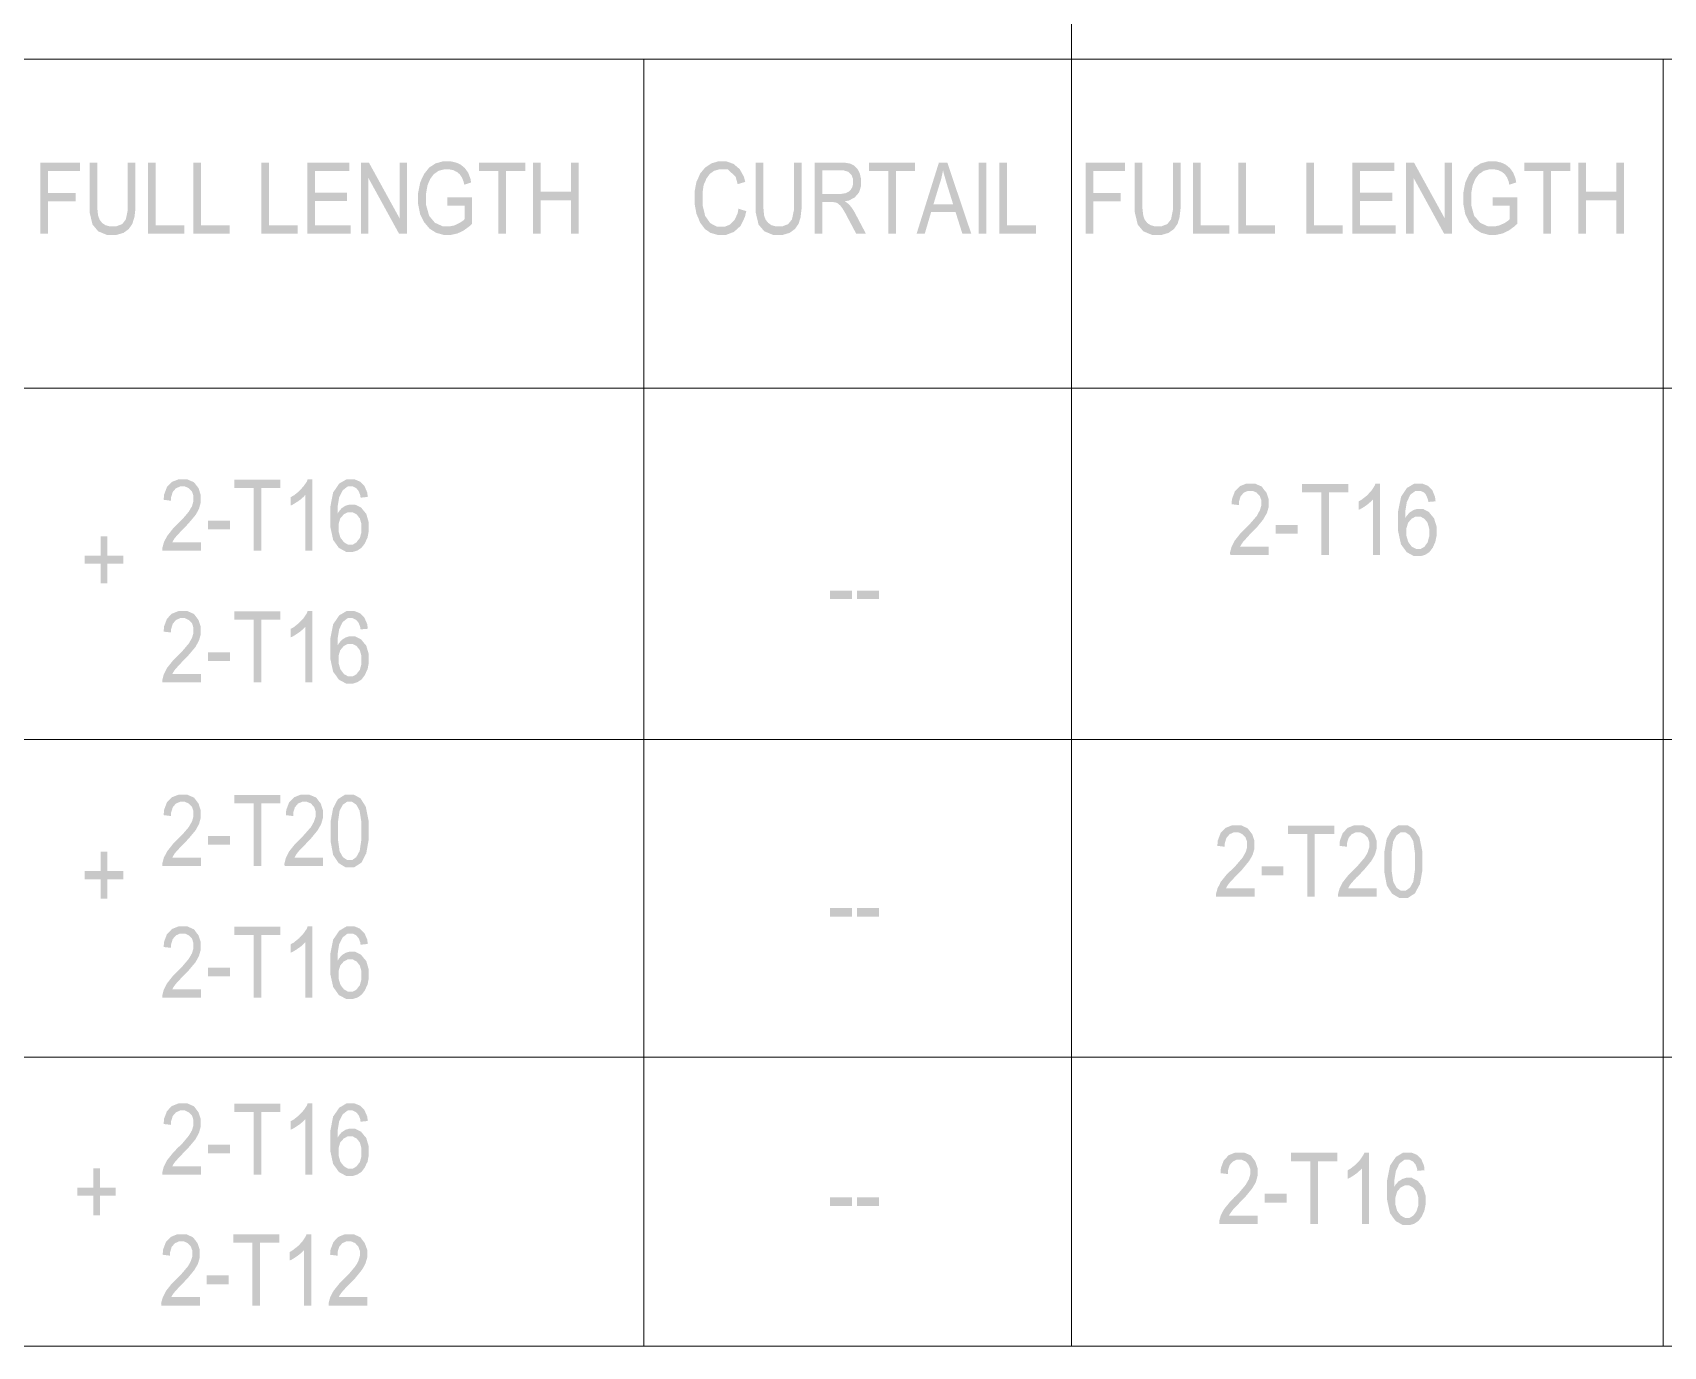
# Model space of a CAD drawing. Header units: millimetres. Extents: x 51.5 to 74.8, y 0.8 to 17.2.
# Drawn here: x 63.76 to 65.561, y 14.531 to 15.982 of the extents above; entities that cross this region are included whole.
import ezdxf

# ---------------------------------------------------------------- set-up
doc = ezdxf.new("R2010")
doc.units = ezdxf.units.MM
doc.layers.add('PDF_Geomertry', color=7, linetype='Continuous')
doc.layers.add('PDF_Solid Fills', color=7, linetype='Continuous')

msp = doc.modelspace()

# ---------------------------------------------------------------- hatches: boundary and pattern name
at = {"layer": 'PDF_Solid Fills', "transparency": 33554559}
for points in [[(63.7687, 15.7597), (63.7687, 15.8381), (63.8122, 15.8381), (63.8122, 15.8288), (63.7772, 15.8288), (63.7772, 15.8047), (63.8075, 15.8047), (63.8075, 15.7954), (63.7772, 15.7954), (63.7772, 15.7597)], [(63.8651, 15.8381), (63.8736, 15.8381), (63.8736, 15.7929), (63.8736, 15.7872), (63.8725, 15.7777), (63.8713, 15.7741), (63.8702, 15.7705), (63.8662, 15.7647), (63.8633, 15.7626), (63.8604, 15.7605), (63.8529, 15.7583), (63.8484, 15.7583), (63.842, 15.7583), (63.8325, 15.7622), (63.8294, 15.7659), (63.8262, 15.7697), (63.823, 15.7831), (63.823, 15.7929), (63.823, 15.8381), (63.8315, 15.8381), (63.8315, 15.7929), (63.8315, 15.7876), (63.8323, 15.7798), (63.8332, 15.7774), (63.834, 15.7751), (63.8368, 15.7715), (63.8386, 15.7702), (63.8405, 15.769), (63.8451, 15.7677), (63.8477, 15.7677), (63.8523, 15.7677), (63.859, 15.7702), (63.8611, 15.7729), (63.863, 15.7754), (63.8651, 15.7854), (63.8651, 15.7929)], [(63.8875, 15.7597), (63.8875, 15.8381), (63.8959, 15.8381), (63.8959, 15.769), (63.9276, 15.769), (63.9276, 15.7597)], [(63.9375, 15.7597), (63.9375, 15.8381), (63.9459, 15.8381), (63.9459, 15.769), (63.9777, 15.769), (63.9777, 15.7597)], [(64.0125, 15.7597), (64.0125, 15.8381), (64.0211, 15.8381), (64.0211, 15.769), (64.0527, 15.769), (64.0527, 15.7597)], [(64.0633, 15.7597), (64.0633, 15.8381), (64.1098, 15.8381), (64.1098, 15.8288), (64.0718, 15.8288), (64.0718, 15.8049), (64.1073, 15.8049), (64.1073, 15.7956), (64.0718, 15.7956), (64.0718, 15.769), (64.1113, 15.769), (64.1113, 15.7597)], [(64.1227, 15.7597), (64.1227, 15.8381), (64.1315, 15.8381), (64.1654, 15.7765), (64.1654, 15.8381), (64.1736, 15.8381), (64.1736, 15.7597), (64.1647, 15.7597), (64.1309, 15.8212), (64.1309, 15.7597)], [(64.2182, 15.7905), (64.2182, 15.7997), (64.2455, 15.7998), (64.2455, 15.7706), (64.2423, 15.7676), (64.2359, 15.763), (64.2325, 15.7613), (64.2291, 15.7598), (64.2223, 15.7583), (64.2187, 15.7583), (64.214, 15.7583), (64.2057, 15.7606), (64.2019, 15.763), (64.1983, 15.7654), (64.1925, 15.7723), (64.1902, 15.7768), (64.188, 15.7813), (64.1859, 15.7922), (64.1859, 15.7986), (64.1859, 15.8049), (64.1882, 15.8162), (64.1902, 15.8209), (64.1925, 15.8256), (64.1982, 15.8327), (64.2016, 15.8349), (64.2051, 15.8372), (64.2134, 15.8395), (64.2182, 15.8395), (64.2218, 15.8395), (64.2279, 15.8381), (64.2307, 15.8369), (64.2333, 15.8355), (64.2376, 15.8319), (64.2393, 15.8294), (64.2411, 15.827), (64.2436, 15.8205), (64.2444, 15.8162), (64.2369, 15.8137), (64.2361, 15.817), (64.2341, 15.8219), (64.2329, 15.8236), (64.2318, 15.8252), (64.2286, 15.8279), (64.2266, 15.8287), (64.2248, 15.8297), (64.2204, 15.8306), (64.218, 15.8306), (64.2145, 15.8306), (64.2084, 15.829), (64.2059, 15.8272), (64.2033, 15.8255), (64.1993, 15.8202), (64.1977, 15.8166), (64.1962, 15.813), (64.1947, 15.8043), (64.1947, 15.7991), (64.1947, 15.7912), (64.198, 15.7794), (64.2012, 15.7755), (64.2045, 15.7716), (64.2132, 15.7677), (64.2184, 15.7677), (64.2209, 15.7677), (64.2261, 15.7688), (64.2287, 15.7701), (64.2313, 15.7713), (64.2357, 15.7741), (64.2372, 15.7758), (64.2372, 15.7905)], [(64.2744, 15.7597), (64.2744, 15.8288), (64.2532, 15.8288), (64.2532, 15.8381), (64.3041, 15.8381), (64.3041, 15.8288), (64.2829, 15.8288), (64.2829, 15.7597)], [(64.3129, 15.7597), (64.3129, 15.8381), (64.3213, 15.8381), (64.3213, 15.8059), (64.3548, 15.8059), (64.3548, 15.8381), (64.3633, 15.8381), (64.3633, 15.7597), (64.3548, 15.7597), (64.3548, 15.7966), (64.3213, 15.7966), (64.3213, 15.7597)], [(64.5397, 15.7872), (64.5483, 15.7845), (64.5468, 15.778), (64.5419, 15.7681), (64.5383, 15.7648), (64.5347, 15.7616), (64.5261, 15.7583), (64.5211, 15.7583), (64.5165, 15.7583), (64.5088, 15.7605), (64.5057, 15.7627), (64.5026, 15.7648), (64.4973, 15.7719), (64.4954, 15.7768), (64.4933, 15.7815), (64.4912, 15.7929), (64.4912, 15.7994), (64.4912, 15.8059), (64.4933, 15.8169), (64.4954, 15.8213), (64.4973, 15.8259), (64.5029, 15.8326), (64.5063, 15.8349), (64.5097, 15.8372), (64.5175, 15.8395), (64.5218, 15.8395), (64.5263, 15.8395), (64.5344, 15.8366), (64.5377, 15.8337), (64.5411, 15.8308), (64.5458, 15.8223), (64.5472, 15.8168), (64.5388, 15.8143), (64.5366, 15.8224), (64.528, 15.8306), (64.5215, 15.8306), (64.5183, 15.8306), (64.5127, 15.829), (64.5104, 15.8273), (64.508, 15.8256), (64.5043, 15.8205), (64.5029, 15.817), (64.5013, 15.8136), (64.5, 15.8048), (64.5, 15.7994), (64.5, 15.7913), (64.5029, 15.7793), (64.5057, 15.7752), (64.5086, 15.7712), (64.5161, 15.7672), (64.5208, 15.7672), (64.5243, 15.7672), (64.5304, 15.7697), (64.5329, 15.7722), (64.5354, 15.7747), (64.5388, 15.7822)], [(64.6009, 15.8381), (64.6094, 15.8381), (64.6094, 15.7929), (64.6094, 15.7872), (64.6083, 15.7777), (64.6072, 15.7741), (64.6061, 15.7705), (64.602, 15.7647), (64.5991, 15.7626), (64.5962, 15.7605), (64.5887, 15.7583), (64.5841, 15.7583), (64.5779, 15.7583), (64.5683, 15.7622), (64.5651, 15.7659), (64.5619, 15.7697), (64.5587, 15.7831), (64.5587, 15.7929), (64.5587, 15.8381), (64.5673, 15.8381), (64.5673, 15.7929), (64.5673, 15.7876), (64.568, 15.7798), (64.5688, 15.7774), (64.5697, 15.7751), (64.5725, 15.7715), (64.5744, 15.7702), (64.5762, 15.769), (64.5808, 15.7677), (64.5836, 15.7677), (64.5882, 15.7677), (64.5947, 15.7702), (64.5968, 15.7729), (64.5988, 15.7754), (64.6009, 15.7854), (64.6009, 15.7929)], [(64.7051, 15.7597), (64.7051, 15.8288), (64.6838, 15.8288), (64.6838, 15.8381), (64.7348, 15.8381), (64.7348, 15.8288), (64.7136, 15.8288), (64.7136, 15.7597)], [(64.828, 15.7597), (64.828, 15.8381), (64.8365, 15.8381), (64.8365, 15.769), (64.8682, 15.769), (64.8682, 15.7597)], [(64.9232, 15.7597), (64.9232, 15.8381), (64.9666, 15.8381), (64.9666, 15.8288), (64.9316, 15.8288), (64.9316, 15.8047), (64.9619, 15.8047), (64.9619, 15.7954), (64.9316, 15.7954), (64.9316, 15.7597)], [(65.0195, 15.8381), (65.028, 15.8381), (65.028, 15.7929), (65.028, 15.7872), (65.0269, 15.7777), (65.0258, 15.7741), (65.0247, 15.7705), (65.0207, 15.7647), (65.0177, 15.7626), (65.0148, 15.7605), (65.0073, 15.7583), (65.0029, 15.7583), (64.9965, 15.7583), (64.9869, 15.7622), (64.9838, 15.7659), (64.9807, 15.7697), (64.9775, 15.7831), (64.9775, 15.7929), (64.9775, 15.8381), (64.9859, 15.8381), (64.9859, 15.7929), (64.9859, 15.7876), (64.9868, 15.7798), (64.9876, 15.7774), (64.9884, 15.7751), (64.9912, 15.7715), (64.993, 15.7702), (64.995, 15.769), (64.9995, 15.7677), (65.0022, 15.7677), (65.0068, 15.7677), (65.0134, 15.7702), (65.0155, 15.7729), (65.0175, 15.7754), (65.0195, 15.7854), (65.0195, 15.7929)], [(65.0419, 15.7597), (65.0419, 15.8381), (65.0504, 15.8381), (65.0504, 15.769), (65.082, 15.769), (65.082, 15.7597)], [(65.0919, 15.7597), (65.0919, 15.8381), (65.1004, 15.8381), (65.1004, 15.769), (65.1322, 15.769), (65.1322, 15.7597)], [(65.1669, 15.7597), (65.1669, 15.8381), (65.1754, 15.8381), (65.1754, 15.769), (65.2072, 15.769), (65.2072, 15.7597)], [(65.2177, 15.7597), (65.2177, 15.8381), (65.2643, 15.8381), (65.2643, 15.8288), (65.2262, 15.8288), (65.2262, 15.8049), (65.2618, 15.8049), (65.2618, 15.7956), (65.2262, 15.7956), (65.2262, 15.769), (65.2657, 15.769), (65.2657, 15.7597)], [(65.2772, 15.7597), (65.2772, 15.8381), (65.2859, 15.8381), (65.3198, 15.7765), (65.3198, 15.8381), (65.328, 15.8381), (65.328, 15.7597), (65.3191, 15.7597), (65.2854, 15.8212), (65.2854, 15.7597)], [(65.3726, 15.7905), (65.3726, 15.7997), (65.4, 15.7998), (65.4, 15.7706), (65.3968, 15.7676), (65.3904, 15.763), (65.3869, 15.7613), (65.3836, 15.7598), (65.3768, 15.7583), (65.3732, 15.7583), (65.3684, 15.7583), (65.3601, 15.7606), (65.3563, 15.763), (65.3527, 15.7654), (65.3468, 15.7723), (65.3447, 15.7768), (65.3425, 15.7813), (65.3404, 15.7922), (65.3404, 15.7986), (65.3404, 15.8049), (65.3426, 15.8162), (65.3447, 15.8209), (65.3469, 15.8256), (65.3526, 15.8327), (65.3561, 15.8349), (65.3595, 15.8372), (65.3679, 15.8395), (65.3726, 15.8395), (65.3762, 15.8395), (65.3823, 15.8381), (65.385, 15.8369), (65.3877, 15.8355), (65.392, 15.8319), (65.3937, 15.8294), (65.3955, 15.827), (65.398, 15.8205), (65.3988, 15.8162), (65.3912, 15.8137), (65.3905, 15.817), (65.3886, 15.8219), (65.3873, 15.8236), (65.3862, 15.8252), (65.383, 15.8279), (65.3811, 15.8287), (65.3793, 15.8297), (65.3748, 15.8306), (65.3725, 15.8306), (65.369, 15.8306), (65.3629, 15.829), (65.3604, 15.8272), (65.3577, 15.8255), (65.3537, 15.8202), (65.3522, 15.8166), (65.3507, 15.813), (65.3491, 15.8043), (65.3491, 15.7991), (65.3491, 15.7912), (65.3523, 15.7794), (65.3557, 15.7755), (65.359, 15.7716), (65.3676, 15.7677), (65.3729, 15.7677), (65.3754, 15.7677), (65.3805, 15.7688), (65.3832, 15.7701), (65.3858, 15.7713), (65.3901, 15.7741), (65.3916, 15.7758), (65.3916, 15.7905)], [(65.4288, 15.7597), (65.4288, 15.8288), (65.4076, 15.8288), (65.4076, 15.8381), (65.4586, 15.8381), (65.4586, 15.8288), (65.4373, 15.8288), (65.4373, 15.7597)], [(65.4673, 15.7597), (65.4673, 15.8381), (65.4758, 15.8381), (65.4758, 15.8059), (65.5093, 15.8059), (65.5093, 15.8381), (65.5177, 15.8381), (65.5177, 15.7597), (65.5093, 15.7597), (65.5093, 15.7966), (65.4758, 15.7966), (65.4758, 15.7597)], [(63.9459, 15.419), (63.9459, 15.4097), (63.9033, 15.4097), (63.9033, 15.4124), (63.905, 15.4187), (63.9068, 15.4223), (63.9086, 15.4258), (63.9151, 15.434), (63.9198, 15.4387), (63.9254, 15.4443), (63.9326, 15.4527), (63.9343, 15.4558), (63.9361, 15.4587), (63.9377, 15.4644), (63.9377, 15.467), (63.9377, 15.4699), (63.9361, 15.4748), (63.9343, 15.4768), (63.9325, 15.4787), (63.9282, 15.4805), (63.9257, 15.4805), (63.9229, 15.4805), (63.9183, 15.4784), (63.9165, 15.4765), (63.9148, 15.4744), (63.913, 15.4686), (63.913, 15.4647), (63.9048, 15.4658), (63.9052, 15.4713), (63.9084, 15.4799), (63.9112, 15.4827), (63.914, 15.4856), (63.9213, 15.4884), (63.9258, 15.4884), (63.9308, 15.4884), (63.9383, 15.4851), (63.9408, 15.4819), (63.9433, 15.4786), (63.9458, 15.4709), (63.9458, 15.4668), (63.9458, 15.463), (63.9438, 15.4558), (63.9419, 15.4523), (63.94, 15.449), (63.9323, 15.4398), (63.9268, 15.434), (63.9233, 15.4304), (63.9187, 15.4255), (63.9177, 15.4241), (63.9166, 15.4229), (63.915, 15.4202), (63.9144, 15.419)], [(64.0041, 15.4097), (64.0041, 15.4788), (63.9829, 15.4788), (63.9829, 15.4881), (64.0338, 15.4881), (64.0338, 15.4788), (64.0126, 15.4788), (64.0126, 15.4097)], [(64.069, 15.4097), (64.0611, 15.4097), (64.0611, 15.4711), (64.0597, 15.4694), (64.0561, 15.4662), (64.0537, 15.4645), (64.0513, 15.4629), (64.0472, 15.4604), (64.0452, 15.4595), (64.0452, 15.4688), (64.0486, 15.4706), (64.0543, 15.4752), (64.0568, 15.478), (64.0593, 15.4806), (64.0629, 15.4859), (64.0638, 15.4884), (64.069, 15.4884)], [(65.1254, 15.4141), (65.1254, 15.4048), (65.0829, 15.4048), (65.0827, 15.4076), (65.0844, 15.414), (65.0862, 15.4174), (65.088, 15.4209), (65.0945, 15.4291), (65.0993, 15.4338), (65.1048, 15.4394), (65.1122, 15.4479), (65.1138, 15.4509), (65.1155, 15.454), (65.1173, 15.4595), (65.1173, 15.4622), (65.1173, 15.4652), (65.1155, 15.4701), (65.1137, 15.4719), (65.112, 15.4738), (65.1077, 15.4756), (65.1051, 15.4756), (65.1023, 15.4756), (65.0979, 15.4737), (65.0961, 15.4716), (65.0943, 15.4695), (65.0925, 15.4637), (65.0925, 15.4599), (65.0844, 15.4609), (65.0848, 15.4666), (65.088, 15.4751), (65.0908, 15.478), (65.0936, 15.4808), (65.1008, 15.4837), (65.1054, 15.4837), (65.1102, 15.4837), (65.1177, 15.4804), (65.1202, 15.477), (65.1229, 15.4737), (65.1254, 15.4662), (65.1254, 15.4619), (65.1254, 15.4581), (65.1234, 15.4511), (65.1213, 15.4476), (65.1194, 15.4441), (65.1119, 15.4349), (65.1063, 15.4293), (65.1027, 15.4256), (65.0983, 15.4206), (65.0972, 15.4194), (65.0962, 15.418), (65.0945, 15.4154), (65.0938, 15.4141)], [(65.1836, 15.4048), (65.1836, 15.4741), (65.1623, 15.4741), (65.1623, 15.4833), (65.2133, 15.4833), (65.2133, 15.4741), (65.192, 15.4741), (65.192, 15.4048)], [(65.2484, 15.4048), (65.2405, 15.4048), (65.2405, 15.4662), (65.2391, 15.4647), (65.2355, 15.4613), (65.2332, 15.4597), (65.2309, 15.458), (65.2266, 15.4555), (65.2247, 15.4547), (65.2247, 15.464), (65.228, 15.4659), (65.2338, 15.4704), (65.2363, 15.4731), (65.2388, 15.4758), (65.2423, 15.4811), (65.2433, 15.4837), (65.2484, 15.4837)], [(63.8352, 15.3736), (63.8352, 15.3951), (63.8177, 15.3951), (63.8177, 15.4041), (63.8352, 15.4041), (63.8352, 15.4255), (63.8427, 15.4255), (63.8427, 15.4041), (63.8602, 15.4041), (63.8602, 15.3951), (63.8427, 15.3951), (63.8427, 15.3736)], [(63.9459, 15.2734), (63.9459, 15.2641), (63.9033, 15.2641), (63.9033, 15.267), (63.905, 15.2733), (63.9068, 15.2768), (63.9086, 15.2802), (63.9151, 15.2884), (63.9198, 15.2931), (63.9254, 15.2987), (63.9326, 15.3072), (63.9343, 15.3102), (63.9361, 15.3133), (63.9377, 15.3188), (63.9377, 15.3215), (63.9377, 15.3245), (63.9361, 15.3294), (63.9343, 15.3312), (63.9325, 15.3331), (63.9282, 15.3351), (63.9257, 15.3351), (63.9229, 15.3351), (63.9183, 15.333), (63.9165, 15.3309), (63.9148, 15.3288), (63.913, 15.323), (63.913, 15.3193), (63.9048, 15.3202), (63.9052, 15.3259), (63.9084, 15.3344), (63.9112, 15.3373), (63.914, 15.3401), (63.9213, 15.343), (63.9258, 15.343), (63.9308, 15.343), (63.9383, 15.3397), (63.9408, 15.3363), (63.9433, 15.333), (63.9458, 15.3255), (63.9458, 15.3212), (63.9458, 15.3174), (63.9438, 15.3104), (63.9419, 15.3069), (63.94, 15.3034), (63.9323, 15.2943), (63.9268, 15.2886), (63.9233, 15.2849), (63.9187, 15.2799), (63.9177, 15.2787), (63.9166, 15.2773), (63.915, 15.2747), (63.9144, 15.2734)], [(64.0041, 15.2641), (64.0041, 15.3334), (63.9829, 15.3334), (63.9829, 15.3426), (64.0338, 15.3426), (64.0338, 15.3334), (64.0126, 15.3334), (64.0126, 15.2641)], [(64.069, 15.2641), (64.0611, 15.2641), (64.0611, 15.3255), (64.0597, 15.324), (64.0561, 15.3206), (64.0537, 15.319), (64.0513, 15.3173), (64.0472, 15.3148), (64.0452, 15.314), (64.0452, 15.3233), (64.0486, 15.3252), (64.0543, 15.3298), (64.0568, 15.3324), (64.0593, 15.3351), (64.0629, 15.3404), (64.0638, 15.343), (64.069, 15.343)], [(63.9459, 15.0708), (63.9459, 15.0615), (63.9033, 15.0615), (63.9033, 15.0643), (63.905, 15.0706), (63.9068, 15.0741), (63.9086, 15.0776), (63.9151, 15.0858), (63.9198, 15.0905), (63.9254, 15.0961), (63.9326, 15.1045), (63.9343, 15.1076), (63.9361, 15.1106), (63.9377, 15.1162), (63.9377, 15.1188), (63.9377, 15.1218), (63.9361, 15.1268), (63.9343, 15.1286), (63.9325, 15.1305), (63.9282, 15.1323), (63.9257, 15.1323), (63.9229, 15.1323), (63.9183, 15.1304), (63.9165, 15.1283), (63.9148, 15.1262), (63.913, 15.1204), (63.913, 15.1166), (63.9048, 15.1176), (63.9052, 15.1233), (63.9084, 15.1318), (63.9112, 15.1345), (63.914, 15.1374), (63.9213, 15.1402), (63.9258, 15.1402), (63.9308, 15.1402), (63.9383, 15.137), (63.9408, 15.1337), (63.9433, 15.1304), (63.9458, 15.1227), (63.9458, 15.1186), (63.9458, 15.1148), (63.9438, 15.1076), (63.9419, 15.1043), (63.94, 15.1008), (63.9323, 15.0916), (63.9268, 15.0859), (63.9233, 15.0823), (63.9187, 15.0773), (63.9177, 15.0761), (63.9166, 15.0747), (63.915, 15.072), (63.9144, 15.0708)], [(64.0041, 15.0615), (64.0041, 15.1306), (63.9829, 15.1306), (63.9829, 15.1399), (64.0338, 15.1399), (64.0338, 15.1306), (64.0126, 15.1306), (64.0126, 15.0615)], [(64.0808, 15.0708), (64.0808, 15.0615), (64.0383, 15.0615), (64.0382, 15.0643), (64.0398, 15.0706), (64.0416, 15.0741), (64.0434, 15.0776), (64.05, 15.0858), (64.0547, 15.0905), (64.0602, 15.0961), (64.0675, 15.1045), (64.0693, 15.1076), (64.0709, 15.1106), (64.0727, 15.1162), (64.0727, 15.1188), (64.0727, 15.1218), (64.0709, 15.1268), (64.0691, 15.1286), (64.0675, 15.1305), (64.063, 15.1323), (64.0605, 15.1323), (64.0577, 15.1323), (64.0532, 15.1304), (64.0515, 15.1283), (64.0497, 15.1262), (64.0479, 15.1204), (64.0479, 15.1166), (64.0397, 15.1176), (64.0402, 15.1233), (64.0434, 15.1318), (64.0462, 15.1345), (64.049, 15.1374), (64.0562, 15.1402), (64.0608, 15.1402), (64.0657, 15.1402), (64.0732, 15.137), (64.0757, 15.1337), (64.0783, 15.1304), (64.0808, 15.1227), (64.0808, 15.1186), (64.0808, 15.1148), (64.0787, 15.1076), (64.0768, 15.1043), (64.0748, 15.1008), (64.0673, 15.0916), (64.0618, 15.0859), (64.0582, 15.0823), (64.0536, 15.0773), (64.0526, 15.0761), (64.0516, 15.0747), (64.05, 15.072), (64.0493, 15.0708)], [(65.1098, 15.0369), (65.1098, 15.0276), (65.0672, 15.0276), (65.0672, 15.0305), (65.0688, 15.0368), (65.0707, 15.0402), (65.0723, 15.0437), (65.0788, 15.0519), (65.0837, 15.0566), (65.0893, 15.0622), (65.0965, 15.0706), (65.0982, 15.0737), (65.1, 15.0768), (65.1016, 15.0823), (65.1016, 15.0849), (65.1016, 15.088), (65.0998, 15.0929), (65.0982, 15.0947), (65.0963, 15.0966), (65.092, 15.0986), (65.0894, 15.0986), (65.0866, 15.0986), (65.0822, 15.0965), (65.0804, 15.0944), (65.0786, 15.0923), (65.0769, 15.0865), (65.0769, 15.0827), (65.0687, 15.0837), (65.0691, 15.0894), (65.0723, 15.0979), (65.0751, 15.1008), (65.0779, 15.1036), (65.0852, 15.1065), (65.0897, 15.1065), (65.0947, 15.1065), (65.102, 15.1031), (65.1047, 15.0998), (65.1072, 15.0965), (65.1097, 15.089), (65.1097, 15.0847), (65.1097, 15.0809), (65.1077, 15.0738), (65.1058, 15.0704), (65.1037, 15.0669), (65.0962, 15.0577), (65.0907, 15.052), (65.0872, 15.0484), (65.0826, 15.0434), (65.0815, 15.0422), (65.0805, 15.0408), (65.0788, 15.0381), (65.0782, 15.0369)], [(65.1679, 15.0276), (65.1679, 15.0969), (65.1468, 15.0969), (65.1468, 15.1061), (65.1977, 15.1061), (65.1977, 15.0969), (65.1763, 15.0969), (65.1763, 15.0276)], [(65.2447, 15.0369), (65.2447, 15.0276), (65.202, 15.0276), (65.202, 15.0305), (65.2037, 15.0368), (65.2055, 15.0402), (65.2073, 15.0437), (65.2138, 15.0519), (65.2186, 15.0566), (65.2241, 15.0622), (65.2313, 15.0706), (65.2332, 15.0737), (65.2348, 15.0768), (65.2365, 15.0823), (65.2365, 15.0849), (65.2365, 15.088), (65.2348, 15.0929), (65.233, 15.0947), (65.2312, 15.0966), (65.2269, 15.0986), (65.2244, 15.0986), (65.2216, 15.0986), (65.217, 15.0965), (65.2152, 15.0944), (65.2136, 15.0923), (65.2118, 15.0865), (65.2118, 15.0827), (65.2036, 15.0837), (65.204, 15.0894), (65.2072, 15.0979), (65.21, 15.1008), (65.2127, 15.1036), (65.2201, 15.1065), (65.2247, 15.1065), (65.2295, 15.1065), (65.237, 15.1031), (65.2395, 15.0998), (65.242, 15.0965), (65.2447, 15.089), (65.2447, 15.0847), (65.2447, 15.0809), (65.2426, 15.0738), (65.2407, 15.0704), (65.2387, 15.0669), (65.2311, 15.0577), (65.2257, 15.052), (65.222, 15.0484), (65.2175, 15.0434), (65.2165, 15.0422), (65.2154, 15.0408), (65.2137, 15.0381), (65.2132, 15.0369)], [(63.8352, 15.0254), (63.8352, 15.0469), (63.8177, 15.0469), (63.8177, 15.0561), (63.8352, 15.0561), (63.8352, 15.0773), (63.8427, 15.0773), (63.8427, 15.0561), (63.8602, 15.0561), (63.8602, 15.0469), (63.8427, 15.0469), (63.8427, 15.0254)], [(63.9459, 14.9252), (63.9459, 14.9159), (63.9033, 14.9159), (63.9033, 14.9188), (63.905, 14.9251), (63.9068, 14.9286), (63.9086, 14.932), (63.9151, 14.9402), (63.9198, 14.9449), (63.9254, 14.9505), (63.9326, 14.9591), (63.9343, 14.962), (63.9361, 14.9651), (63.9377, 14.9706), (63.9377, 14.9733), (63.9377, 14.9763), (63.9361, 14.9812), (63.9343, 14.983), (63.9325, 14.9849), (63.9282, 14.9869), (63.9257, 14.9869), (63.9229, 14.9869), (63.9183, 14.9848), (63.9165, 14.9827), (63.9148, 14.9808), (63.913, 14.9748), (63.913, 14.9711), (63.9048, 14.972), (63.9052, 14.9777), (63.9084, 14.9862), (63.9112, 14.9891), (63.914, 14.9919), (63.9213, 14.9948), (63.9258, 14.9948), (63.9308, 14.9948), (63.9383, 14.9915), (63.9408, 14.9881), (63.9433, 14.9848), (63.9458, 14.9773), (63.9458, 14.973), (63.9458, 14.9693), (63.9438, 14.9622), (63.9419, 14.9587), (63.94, 14.9552), (63.9323, 14.9461), (63.9268, 14.9404), (63.9233, 14.9368), (63.9187, 14.9318), (63.9177, 14.9305), (63.9166, 14.9293), (63.915, 14.9266), (63.9144, 14.9252)], [(64.0041, 14.9159), (64.0041, 14.9852), (63.9829, 14.9852), (63.9829, 14.9945), (64.0338, 14.9945), (64.0338, 14.9852), (64.0126, 14.9852), (64.0126, 14.9159)], [(64.069, 14.9159), (64.0611, 14.9159), (64.0611, 14.9773), (64.0597, 14.9758), (64.0561, 14.9724), (64.0537, 14.9708), (64.0513, 14.9691), (64.0472, 14.9666), (64.0452, 14.9658), (64.0452, 14.9751), (64.0486, 14.977), (64.0543, 14.9816), (64.0568, 14.9843), (64.0593, 14.987), (64.0629, 14.9922), (64.0638, 14.9948), (64.069, 14.9948)], [(63.9459, 14.7298), (63.9459, 14.7205), (63.9033, 14.7205), (63.9033, 14.7234), (63.905, 14.7297), (63.9068, 14.7331), (63.9086, 14.7366), (63.9151, 14.7448), (63.9198, 14.7497), (63.9254, 14.7551), (63.9326, 14.7637), (63.9343, 14.7666), (63.9361, 14.7697), (63.9377, 14.7752), (63.9377, 14.7779), (63.9377, 14.7809), (63.9361, 14.7858), (63.9343, 14.7877), (63.9325, 14.7895), (63.9282, 14.7915), (63.9257, 14.7915), (63.9229, 14.7915), (63.9183, 14.7894), (63.9165, 14.7873), (63.9148, 14.7854), (63.913, 14.7795), (63.913, 14.7756), (63.9048, 14.7766), (63.9052, 14.7823), (63.9084, 14.7908), (63.9112, 14.7937), (63.914, 14.7965), (63.9213, 14.7994), (63.9258, 14.7994), (63.9308, 14.7994), (63.9383, 14.7961), (63.9408, 14.7927), (63.9433, 14.7894), (63.9458, 14.7819), (63.9458, 14.7776), (63.9458, 14.774), (63.9438, 14.7668), (63.9419, 14.7633), (63.94, 14.7598), (63.9323, 14.7506), (63.9268, 14.7449), (63.9233, 14.7413), (63.9187, 14.7363), (63.9177, 14.7351), (63.9166, 14.7338), (63.915, 14.7312), (63.9144, 14.7298)], [(64.0041, 14.7205), (64.0041, 14.7898), (63.9829, 14.7898), (63.9829, 14.7991), (64.0338, 14.7991), (64.0338, 14.7898), (64.0126, 14.7898), (64.0126, 14.7205)], [(64.069, 14.7205), (64.0611, 14.7205), (64.0611, 14.7819), (64.0597, 14.7804), (64.0561, 14.777), (64.0537, 14.7754), (64.0513, 14.7737), (64.0472, 14.7712), (64.0452, 14.7704), (64.0452, 14.7797), (64.0486, 14.7816), (64.0543, 14.7862), (64.0568, 14.7888), (64.0593, 14.7916), (64.0629, 14.7968), (64.0638, 14.7994), (64.069, 14.7994)], [(65.1133, 14.6755), (65.1133, 14.6663), (65.0707, 14.6663), (65.0707, 14.6691), (65.0723, 14.6754), (65.0741, 14.6788), (65.0759, 14.6823), (65.0825, 14.6905), (65.0872, 14.6954), (65.0927, 14.7008), (65.1, 14.7094), (65.1016, 14.7123), (65.1034, 14.7154), (65.1051, 14.7211), (65.1051, 14.7236), (65.1051, 14.7266), (65.1033, 14.7315), (65.1016, 14.7334), (65.0998, 14.7352), (65.0955, 14.7372), (65.0929, 14.7372), (65.0902, 14.7372), (65.0857, 14.7351), (65.0838, 14.733), (65.0822, 14.7311), (65.0804, 14.7252), (65.0804, 14.7213), (65.0722, 14.7223), (65.0726, 14.728), (65.0758, 14.7365), (65.0786, 14.7394), (65.0813, 14.7422), (65.0887, 14.7451), (65.0932, 14.7451), (65.0982, 14.7451), (65.1057, 14.7418), (65.1082, 14.7384), (65.1107, 14.7351), (65.1132, 14.7276), (65.1132, 14.7234), (65.1132, 14.7197), (65.1112, 14.7124), (65.1093, 14.709), (65.1072, 14.7055), (65.0997, 14.6963), (65.0941, 14.6906), (65.0907, 14.687), (65.0861, 14.6822), (65.0851, 14.6808), (65.084, 14.6795), (65.0823, 14.6769), (65.0816, 14.6755)], [(65.1713, 14.6663), (65.1713, 14.7355), (65.1502, 14.7355), (65.1502, 14.7448), (65.2012, 14.7448), (65.2012, 14.7355), (65.18, 14.7355), (65.18, 14.6663)], [(65.2363, 14.6663), (65.2284, 14.6663), (65.2284, 14.7276), (65.227, 14.7261), (65.2233, 14.7227), (65.2211, 14.7211), (65.2187, 14.7194), (65.2145, 14.7169), (65.2126, 14.7161), (65.2126, 14.7255), (65.2158, 14.7273), (65.2216, 14.7319), (65.2241, 14.7345), (65.2266, 14.7373), (65.2301, 14.7426), (65.2312, 14.7451), (65.2363, 14.7451)], [(63.827, 14.6758), (63.827, 14.6973), (63.8094, 14.6973), (63.8094, 14.7063), (63.827, 14.7063), (63.827, 14.7277), (63.8344, 14.7277), (63.8344, 14.7063), (63.8519, 14.7063), (63.8519, 14.6973), (63.8344, 14.6973), (63.8344, 14.6758)], [(63.9448, 14.5854), (63.9448, 14.5761), (63.9022, 14.5761), (63.902, 14.579), (63.9038, 14.5852), (63.9057, 14.5887), (63.9073, 14.5922), (63.9138, 14.6004), (63.9186, 14.6051), (63.9241, 14.6106), (63.9315, 14.6193), (63.9332, 14.6222), (63.9348, 14.6252), (63.9366, 14.6308), (63.9366, 14.6334), (63.9366, 14.6365), (63.9348, 14.6413), (63.9332, 14.6431), (63.9313, 14.6451), (63.927, 14.647), (63.9244, 14.647), (63.9216, 14.647), (63.9172, 14.6449), (63.9154, 14.6429), (63.9136, 14.6409), (63.9119, 14.6349), (63.9119, 14.6312), (63.9037, 14.6322), (63.9041, 14.6379), (63.9073, 14.6463), (63.9101, 14.6493), (63.9129, 14.652), (63.9201, 14.6549), (63.9247, 14.6549), (63.9297, 14.6549), (63.937, 14.6516), (63.9397, 14.6483), (63.9422, 14.6449), (63.9447, 14.6374), (63.9447, 14.6331), (63.9447, 14.6294), (63.9427, 14.6223), (63.9407, 14.6188), (63.9387, 14.6154), (63.9312, 14.6062), (63.9257, 14.6005), (63.9222, 14.5969), (63.9176, 14.5919), (63.9165, 14.5906), (63.9155, 14.5894), (63.9138, 14.5868), (63.9132, 14.5854)], [(64.0029, 14.5761), (64.0029, 14.6454), (63.9816, 14.6454), (63.9816, 14.6547), (64.0327, 14.6547), (64.0327, 14.6454), (64.0113, 14.6454), (64.0113, 14.5761)], [(64.0679, 14.5761), (64.0598, 14.5761), (64.0598, 14.6374), (64.0586, 14.6359), (64.0548, 14.6326), (64.0526, 14.6309), (64.0502, 14.6293), (64.0461, 14.6268), (64.0441, 14.6259), (64.0441, 14.6352), (64.0473, 14.6372), (64.0532, 14.6418), (64.0557, 14.6444), (64.0582, 14.6472), (64.0616, 14.6523), (64.0626, 14.6549), (64.0679, 14.6549)], [(64.1297, 14.5854), (64.1297, 14.5761), (64.0872, 14.5761), (64.087, 14.579), (64.0887, 14.5852), (64.0905, 14.5887), (64.0923, 14.5922), (64.0988, 14.6004), (64.1036, 14.6051), (64.1091, 14.6106), (64.1163, 14.6193), (64.1182, 14.6222), (64.1198, 14.6252), (64.1215, 14.6308), (64.1215, 14.6334), (64.1215, 14.6365), (64.1198, 14.6413), (64.118, 14.6431), (64.1163, 14.6451), (64.1119, 14.647), (64.1094, 14.647), (64.1066, 14.647), (64.102, 14.6449), (64.1004, 14.6429), (64.0986, 14.6409), (64.0968, 14.6349), (64.0968, 14.6312), (64.0886, 14.6322), (64.0891, 14.6379), (64.0923, 14.6463), (64.0951, 14.6493), (64.0979, 14.652), (64.1051, 14.6549), (64.1097, 14.6549), (64.1145, 14.6549), (64.122, 14.6516), (64.1245, 14.6483), (64.127, 14.6449), (64.1297, 14.6374), (64.1297, 14.6331), (64.1297, 14.6294), (64.1276, 14.6223), (64.1257, 14.6188), (64.1237, 14.6154), (64.1162, 14.6062), (64.1107, 14.6005), (64.107, 14.5969), (64.1025, 14.5919), (64.1015, 14.5906), (64.1005, 14.5894), (64.0988, 14.5868), (64.0982, 14.5854)]]:
    msp.add_hatch(color=256, dxfattribs=at).paths.add_polyline_path(points)
h = msp.add_hatch(color=256, dxfattribs=at)
h.paths.add_polyline_path([(64.6237, 15.7597), (64.6237, 15.8381), (64.6522, 15.8381), (64.6566, 15.8381), (64.6633, 15.837), (64.6654, 15.8359), (64.6676, 15.8348), (64.6711, 15.8312), (64.6725, 15.8287), (64.6737, 15.8261), (64.6751, 15.8202), (64.6751, 15.8168), (64.6751, 15.8123), (64.6729, 15.8051), (64.6705, 15.8024), (64.6682, 15.7997), (64.6615, 15.7961), (64.657, 15.7954), (64.6588, 15.7943), (64.6616, 15.7922), (64.6625, 15.7911), (64.6644, 15.7888), (64.6677, 15.7838), (64.6691, 15.7811), (64.6804, 15.7597), (64.6697, 15.7597), (64.6611, 15.7759), (64.6586, 15.7808), (64.6548, 15.7872), (64.6536, 15.7888), (64.6523, 15.7905), (64.6498, 15.7929), (64.6487, 15.7934), (64.6475, 15.794), (64.6441, 15.7945), (64.642, 15.7945), (64.6322, 15.7945), (64.6322, 15.7597)])
h.paths.add_polyline_path([(64.6322, 15.8036), (64.6505, 15.8036), (64.6536, 15.8036), (64.6582, 15.8043), (64.6597, 15.8051), (64.6612, 15.8058), (64.6637, 15.808), (64.6645, 15.8095), (64.6655, 15.8111), (64.6663, 15.8147), (64.6663, 15.8168), (64.6663, 15.8198), (64.6647, 15.8244), (64.6629, 15.8261), (64.6612, 15.8279), (64.6559, 15.8295), (64.6526, 15.8295), (64.6322, 15.8295)])
h = msp.add_hatch(color=256, dxfattribs=at)
h.paths.add_polyline_path([(64.7365, 15.7597), (64.7611, 15.8381), (64.7704, 15.8381), (64.7968, 15.7597), (64.787, 15.7597), (64.7795, 15.7834), (64.7525, 15.7834), (64.7455, 15.7597)])
h.paths.add_polyline_path([(64.755, 15.7919), (64.7769, 15.7919), (64.7701, 15.8136), (64.7686, 15.8187), (64.7663, 15.8268), (64.7657, 15.8299), (64.765, 15.8262), (64.7633, 15.8187), (64.762, 15.8149)])
h = msp.add_hatch(color=256, dxfattribs=at)
h.paths.add_polyline_path([(64.1302, 15.469), (64.1223, 15.4681), (64.1218, 15.4712), (64.1201, 15.4755), (64.119, 15.4768), (64.1175, 15.4787), (64.1137, 15.4805), (64.1115, 15.4805), (64.108, 15.4805), (64.1025, 15.4762), (64.1004, 15.472), (64.0986, 15.4683), (64.0968, 15.4573), (64.0968, 15.4502), (64.0982, 15.4527), (64.1015, 15.4566), (64.1036, 15.4579), (64.1057, 15.4593), (64.11, 15.4605), (64.1123, 15.4605), (64.1161, 15.4605), (64.1229, 15.4572), (64.1257, 15.4537), (64.1286, 15.4502), (64.1313, 15.4409), (64.1313, 15.4351), (64.1313, 15.4312), (64.13, 15.424), (64.1284, 15.4208), (64.127, 15.4176), (64.1234, 15.4129), (64.1211, 15.4113), (64.1188, 15.4098), (64.114, 15.4083), (64.1112, 15.4083), (64.1063, 15.4083), (64.0983, 15.4127), (64.0952, 15.417), (64.092, 15.4215), (64.0888, 15.4362), (64.0888, 15.4463), (64.0888, 15.4577), (64.092, 15.474), (64.0954, 15.4788), (64.0986, 15.4837), (64.1069, 15.4884), (64.1119, 15.4884), (64.1155, 15.4884), (64.1216, 15.4859), (64.1241, 15.4834), (64.1266, 15.4809), (64.1297, 15.4737)])
h.paths.add_polyline_path([(64.098, 15.4351), (64.098, 15.4308), (64.1, 15.424), (64.102, 15.4215), (64.104, 15.4188), (64.1086, 15.4162), (64.1113, 15.4162), (64.1136, 15.4162), (64.1177, 15.4187), (64.1195, 15.4212), (64.1215, 15.4236), (64.1233, 15.4302), (64.1233, 15.4345), (64.1233, 15.4387), (64.1215, 15.4452), (64.1197, 15.4474), (64.1179, 15.4498), (64.1134, 15.452), (64.1108, 15.452), (64.1082, 15.452), (64.1037, 15.4498), (64.1018, 15.4474), (64.0998, 15.4452), (64.098, 15.439)])
h = msp.add_hatch(color=256, dxfattribs=at)
h.paths.add_polyline_path([(65.3097, 15.4641), (65.3018, 15.4634), (65.3012, 15.4663), (65.2995, 15.4706), (65.2986, 15.472), (65.2969, 15.4738), (65.2932, 15.4756), (65.2909, 15.4756), (65.2875, 15.4756), (65.2819, 15.4715), (65.2798, 15.4672), (65.278, 15.4634), (65.2762, 15.4526), (65.2762, 15.4454), (65.2776, 15.4479), (65.2811, 15.4518), (65.2832, 15.4531), (65.2851, 15.4544), (65.2895, 15.4558), (65.2918, 15.4558), (65.2957, 15.4558), (65.3023, 15.4523), (65.3051, 15.4488), (65.308, 15.4454), (65.3109, 15.4361), (65.3109, 15.4302), (65.3109, 15.4263), (65.3094, 15.4193), (65.308, 15.4161), (65.3066, 15.4129), (65.3029, 15.4081), (65.3007, 15.4066), (65.2984, 15.4051), (65.2934, 15.4036), (65.2908, 15.4036), (65.2858, 15.4036), (65.2779, 15.4079), (65.2747, 15.4123), (65.2715, 15.4166), (65.2683, 15.4313), (65.2683, 15.4416), (65.2683, 15.453), (65.2716, 15.4691), (65.2748, 15.474), (65.278, 15.4788), (65.2863, 15.4837), (65.2913, 15.4837), (65.2951, 15.4837), (65.3012, 15.4812), (65.3037, 15.4787), (65.3062, 15.4762), (65.3091, 15.469)])
h.paths.add_polyline_path([(65.2775, 15.4302), (65.2775, 15.4261), (65.2795, 15.4193), (65.2815, 15.4166), (65.2834, 15.414), (65.2882, 15.4115), (65.2908, 15.4115), (65.2932, 15.4115), (65.2973, 15.4138), (65.2991, 15.4163), (65.3009, 15.4187), (65.3027, 15.4255), (65.3027, 15.4297), (65.3027, 15.4338), (65.3009, 15.4404), (65.2991, 15.4427), (65.2973, 15.4449), (65.2929, 15.4473), (65.2902, 15.4473), (65.2877, 15.4473), (65.2832, 15.4449), (65.2813, 15.4427), (65.2794, 15.4404), (65.2775, 15.4343)])
h = msp.add_hatch(color=256, dxfattribs=at)
h.paths.add_polyline_path([(64.1302, 15.3234), (64.1223, 15.3227), (64.1218, 15.3256), (64.1201, 15.3299), (64.119, 15.3313), (64.1175, 15.3331), (64.1137, 15.3351), (64.1115, 15.3351), (64.108, 15.3351), (64.1025, 15.3308), (64.1004, 15.3265), (64.0986, 15.3227), (64.0968, 15.3119), (64.0968, 15.3047), (64.0982, 15.3072), (64.1015, 15.3111), (64.1036, 15.3124), (64.1057, 15.3137), (64.11, 15.3151), (64.1123, 15.3151), (64.1161, 15.3151), (64.1229, 15.3116), (64.1257, 15.3081), (64.1286, 15.3047), (64.1313, 15.2954), (64.1313, 15.2895), (64.1313, 15.2856), (64.13, 15.2786), (64.1284, 15.2754), (64.127, 15.2722), (64.1234, 15.2674), (64.1211, 15.2659), (64.1188, 15.2644), (64.114, 15.2629), (64.1112, 15.2629), (64.1063, 15.2629), (64.0983, 15.2672), (64.0952, 15.2716), (64.092, 15.2759), (64.0888, 15.2906), (64.0888, 15.3009), (64.0888, 15.3123), (64.092, 15.3284), (64.0954, 15.3333), (64.0986, 15.3381), (64.1069, 15.343), (64.1119, 15.343), (64.1155, 15.343), (64.1216, 15.3405), (64.1241, 15.338), (64.1266, 15.3355), (64.1297, 15.3283)])
h.paths.add_polyline_path([(64.098, 15.2897), (64.098, 15.2854), (64.1, 15.2786), (64.102, 15.2759), (64.104, 15.2733), (64.1086, 15.2708), (64.1113, 15.2708), (64.1136, 15.2708), (64.1177, 15.2731), (64.1195, 15.2756), (64.1215, 15.278), (64.1233, 15.2848), (64.1233, 15.289), (64.1233, 15.2931), (64.1215, 15.2997), (64.1197, 15.302), (64.1179, 15.3043), (64.1134, 15.3066), (64.1108, 15.3066), (64.1082, 15.3066), (64.1037, 15.3043), (64.1018, 15.302), (64.0998, 15.2997), (64.098, 15.2936)])
h = msp.add_hatch(color=256, dxfattribs=at)
h.paths.add_polyline_path([(64.0891, 15.1002), (64.0891, 15.1101), (64.0919, 15.1251), (64.0945, 15.1301), (64.0972, 15.1352), (64.1051, 15.1402), (64.1102, 15.1402), (64.1148, 15.1402), (64.1222, 15.1362), (64.1248, 15.132), (64.128, 15.127), (64.1312, 15.1112), (64.1312, 15.1002), (64.1312, 15.0904), (64.1286, 15.0755), (64.1259, 15.0704), (64.1233, 15.0652), (64.1154, 15.0601), (64.1101, 15.0601), (64.1055, 15.0601), (64.098, 15.0647), (64.0951, 15.0691), (64.092, 15.0737), (64.0891, 15.0891)])
h.paths.add_polyline_path([(64.0973, 15.1002), (64.0973, 15.0906), (64.0991, 15.0779), (64.1009, 15.0745), (64.1027, 15.0713), (64.1075, 15.0681), (64.1104, 15.0681), (64.1132, 15.0681), (64.1176, 15.0713), (64.1194, 15.0747), (64.1213, 15.078), (64.1232, 15.0908), (64.1232, 15.1002), (64.1232, 15.1098), (64.1212, 15.1226), (64.1194, 15.1259), (64.1176, 15.1291), (64.1129, 15.1323), (64.1098, 15.1323), (64.1072, 15.1323), (64.1027, 15.1291), (64.1009, 15.1258), (64.0991, 15.1224), (64.0973, 15.1097)])
h = msp.add_hatch(color=256, dxfattribs=at)
h.paths.add_polyline_path([(65.253, 15.0663), (65.253, 15.0762), (65.2557, 15.0912), (65.2583, 15.0962), (65.2611, 15.1013), (65.2688, 15.1065), (65.2741, 15.1065), (65.2787, 15.1065), (65.2859, 15.1023), (65.2886, 15.0981), (65.2919, 15.0931), (65.2951, 15.0773), (65.2951, 15.0663), (65.2951, 15.0565), (65.2925, 15.0416), (65.2897, 15.0365), (65.287, 15.0313), (65.2793, 15.0263), (65.274, 15.0263), (65.2694, 15.0263), (65.2618, 15.0308), (65.2588, 15.0352), (65.2559, 15.0398), (65.253, 15.0554)])
h.paths.add_polyline_path([(65.2611, 15.0663), (65.2611, 15.0568), (65.263, 15.044), (65.2648, 15.0408), (65.2666, 15.0374), (65.2713, 15.0343), (65.2743, 15.0343), (65.2769, 15.0343), (65.2815, 15.0376), (65.2833, 15.0408), (65.2851, 15.0441), (65.2869, 15.0569), (65.2869, 15.0663), (65.2869, 15.0759), (65.2851, 15.0888), (65.2833, 15.092), (65.2815, 15.0952), (65.2766, 15.0986), (65.2737, 15.0986), (65.2711, 15.0986), (65.2665, 15.0952), (65.2647, 15.0919), (65.2629, 15.0886), (65.2611, 15.0758)])
h = msp.add_hatch(color=256, dxfattribs=at)
h.paths.add_polyline_path([(64.1302, 14.9754), (64.1223, 14.9745), (64.1218, 14.9776), (64.1201, 14.9819), (64.119, 14.9831), (64.1175, 14.9849), (64.1137, 14.9869), (64.1115, 14.9869), (64.108, 14.9869), (64.1025, 14.9826), (64.1004, 14.9783), (64.0986, 14.9747), (64.0968, 14.9637), (64.0968, 14.9565), (64.0982, 14.959), (64.1015, 14.9629), (64.1036, 14.9643), (64.1057, 14.9655), (64.11, 14.9669), (64.1123, 14.9669), (64.1161, 14.9669), (64.1229, 14.9634), (64.1257, 14.9599), (64.1286, 14.9565), (64.1313, 14.9472), (64.1313, 14.9415), (64.1313, 14.9374), (64.13, 14.9304), (64.1284, 14.9272), (64.127, 14.924), (64.1234, 14.9193), (64.1211, 14.9177), (64.1188, 14.9162), (64.114, 14.9147), (64.1112, 14.9147), (64.1063, 14.9147), (64.0983, 14.919), (64.0952, 14.9234), (64.092, 14.9279), (64.0888, 14.9424), (64.0888, 14.9527), (64.0888, 14.9641), (64.092, 14.9802), (64.0954, 14.9851), (64.0986, 14.9899), (64.1069, 14.9948), (64.1119, 14.9948), (64.1155, 14.9948), (64.1216, 14.9923), (64.1241, 14.9898), (64.1266, 14.9873), (64.1297, 14.9801)])
h.paths.add_polyline_path([(64.098, 14.9415), (64.098, 14.9372), (64.1, 14.9304), (64.102, 14.9277), (64.104, 14.9252), (64.1086, 14.9226), (64.1113, 14.9226), (64.1136, 14.9226), (64.1177, 14.9249), (64.1195, 14.9274), (64.1215, 14.9299), (64.1233, 14.9366), (64.1233, 14.9408), (64.1233, 14.9449), (64.1215, 14.9515), (64.1197, 14.9538), (64.1179, 14.9561), (64.1134, 14.9584), (64.1108, 14.9584), (64.1082, 14.9584), (64.1037, 14.9561), (64.1018, 14.9538), (64.0998, 14.9515), (64.098, 14.9454)])
h = msp.add_hatch(color=256, dxfattribs=at)
h.paths.add_polyline_path([(64.1302, 14.7799), (64.1223, 14.7791), (64.1218, 14.7822), (64.1201, 14.7865), (64.119, 14.7877), (64.1175, 14.7895), (64.1137, 14.7915), (64.1115, 14.7915), (64.108, 14.7915), (64.1025, 14.7872), (64.1004, 14.7829), (64.0986, 14.7793), (64.0968, 14.7683), (64.0968, 14.7611), (64.0982, 14.7637), (64.1015, 14.7676), (64.1036, 14.7688), (64.1057, 14.7702), (64.11, 14.7715), (64.1123, 14.7715), (64.1161, 14.7715), (64.1229, 14.768), (64.1257, 14.7645), (64.1286, 14.7611), (64.1313, 14.7518), (64.1313, 14.7461), (64.1313, 14.742), (64.13, 14.7349), (64.1284, 14.7318), (64.127, 14.7286), (64.1234, 14.7238), (64.1211, 14.7223), (64.1188, 14.7208), (64.114, 14.7193), (64.1112, 14.7193), (64.1063, 14.7193), (64.0983, 14.7236), (64.0952, 14.728), (64.092, 14.7324), (64.0888, 14.747), (64.0888, 14.7573), (64.0888, 14.7687), (64.092, 14.7849), (64.0954, 14.7897), (64.0986, 14.7945), (64.1069, 14.7994), (64.1119, 14.7994), (64.1155, 14.7994), (64.1216, 14.7969), (64.1241, 14.7944), (64.1266, 14.7919), (64.1297, 14.7847)])
h.paths.add_polyline_path([(64.098, 14.7461), (64.098, 14.7418), (64.1, 14.7349), (64.102, 14.7323), (64.104, 14.7298), (64.1086, 14.7272), (64.1113, 14.7272), (64.1136, 14.7272), (64.1177, 14.7297), (64.1195, 14.732), (64.1215, 14.7345), (64.1233, 14.7412), (64.1233, 14.7455), (64.1233, 14.7497), (64.1215, 14.7561), (64.1197, 14.7584), (64.1179, 14.7606), (64.1134, 14.763), (64.1108, 14.763), (64.1082, 14.763), (64.1037, 14.7606), (64.1018, 14.7584), (64.0998, 14.7562), (64.098, 14.7499)])
h = msp.add_hatch(color=256, dxfattribs=at)
h.paths.add_polyline_path([(65.2975, 14.7256), (65.2897, 14.7248), (65.2891, 14.7279), (65.2875, 14.7322), (65.2863, 14.7334), (65.2848, 14.7352), (65.2809, 14.7372), (65.2787, 14.7372), (65.2754, 14.7372), (65.2698, 14.7329), (65.2677, 14.7286), (65.2659, 14.7249), (65.2641, 14.714), (65.2641, 14.7068), (65.2654, 14.7094), (65.2688, 14.7133), (65.2709, 14.7145), (65.273, 14.7159), (65.2773, 14.7172), (65.2797, 14.7172), (65.2834, 14.7172), (65.2901, 14.7137), (65.293, 14.7102), (65.2958, 14.7068), (65.2987, 14.6974), (65.2987, 14.6918), (65.2987, 14.6877), (65.2973, 14.6806), (65.2958, 14.6774), (65.2944, 14.6743), (65.2908, 14.6695), (65.2884, 14.668), (65.2862, 14.6665), (65.2812, 14.6649), (65.2786, 14.6649), (65.2737, 14.6649), (65.2657, 14.6694), (65.2625, 14.6737), (65.2594, 14.6781), (65.2562, 14.6927), (65.2562, 14.703), (65.2562, 14.7144), (65.2594, 14.7306), (65.2626, 14.7354), (65.2659, 14.7402), (65.2741, 14.7451), (65.2793, 14.7451), (65.2829, 14.7451), (65.289, 14.7426), (65.2915, 14.7401), (65.294, 14.7376), (65.297, 14.7304)])
h.paths.add_polyline_path([(65.2654, 14.6918), (65.2654, 14.6874), (65.2673, 14.6806), (65.2693, 14.678), (65.2713, 14.6755), (65.2759, 14.6729), (65.2786, 14.6729), (65.2809, 14.6729), (65.2851, 14.6754), (65.2869, 14.6777), (65.2887, 14.6802), (65.2907, 14.6869), (65.2907, 14.6912), (65.2907, 14.6954), (65.2888, 14.7018), (65.2869, 14.7041), (65.2851, 14.7063), (65.2807, 14.7087), (65.2782, 14.7087), (65.2755, 14.7087), (65.2711, 14.7065), (65.2691, 14.7041), (65.2672, 14.7019), (65.2654, 14.6956)])

# ---------------------------------------------------------------- linework, layer by layer
at = {"layer": 'PDF_Geomertry', "lineweight": 0}
for points in [[(69.8065, 16.3158), (69.8065, 14.5311), (62.4775, 14.5311), (62.4775, 16.3158), (69.8065, 16.3158), (69.8065, 14.8505), (62.4775, 14.8505)], [(64.9076, 16.3158), (64.9076, 14.5311)], [(63.0062, 15.9524), (69.8065, 15.9524)], [(64.435, 15.9524), (64.435, 14.5311)], [(65.5612, 15.9524), (65.5612, 14.5311)], [(62.4775, 15.2012), (69.8065, 15.2012)], [(62.4775, 14.5311), (69.8065, 14.5311)]]:
    msp.add_lwpolyline(points, dxfattribs=at)
for points in [[(69.8065, 15.5891), (62.4775, 15.5891)], [(69.8065, 14.8505), (62.4775, 14.8505)], [(69.8065, 14.5311), (62.4775, 14.5311)]]:
    msp.add_lwpolyline(points, close=True, dxfattribs=at)
at = {"layer": 'PDF_Solid Fills', "transparency": 33554559}
for points in [[(64.8051, 15.7597), (64.8051, 15.8381), (64.8136, 15.7597), (64.8136, 15.8381)], [(63.9536, 15.4333), (63.9536, 15.4429), (63.9779, 15.4333), (63.9779, 15.4429)], [(65.133, 15.4284), (65.133, 15.4381), (65.1573, 15.4284), (65.1573, 15.4381)], [(64.6408, 15.3561), (64.6408, 15.3656), (64.6651, 15.3561), (64.6651, 15.3656)], [(64.6707, 15.3561), (64.6707, 15.3656), (64.695, 15.3561), (64.695, 15.3656)], [(63.9536, 15.2877), (63.9536, 15.2974), (63.9779, 15.2877), (63.9779, 15.2974)], [(63.9536, 15.0851), (63.9536, 15.0947), (63.9779, 15.0851), (63.9779, 15.0947)], [(65.1175, 15.0512), (65.1175, 15.0609), (65.1416, 15.0512), (65.1416, 15.0609)], [(64.6408, 15.0054), (64.6408, 15.0151), (64.6651, 15.0054), (64.6651, 15.0151)], [(64.6707, 15.0054), (64.6707, 15.0151), (64.695, 15.0054), (64.695, 15.0151)], [(63.9536, 14.9395), (63.9536, 14.9493), (63.9779, 14.9395), (63.9779, 14.9493)], [(63.9536, 14.7441), (63.9536, 14.7538), (63.9779, 14.7441), (63.9779, 14.7538)], [(65.1209, 14.6898), (65.1209, 14.6995), (65.1452, 14.6898), (65.1452, 14.6995)], [(64.6408, 14.6859), (64.6408, 14.6956), (64.6651, 14.6859), (64.6651, 14.6956)], [(64.6707, 14.6859), (64.6707, 14.6956), (64.695, 14.6859), (64.695, 14.6956)], [(63.9523, 14.5997), (63.9523, 14.6094), (63.9766, 14.5997), (63.9766, 14.6094)]]:
    msp.add_solid(points, dxfattribs=at)

doc.saveas('drawing.dxf')
